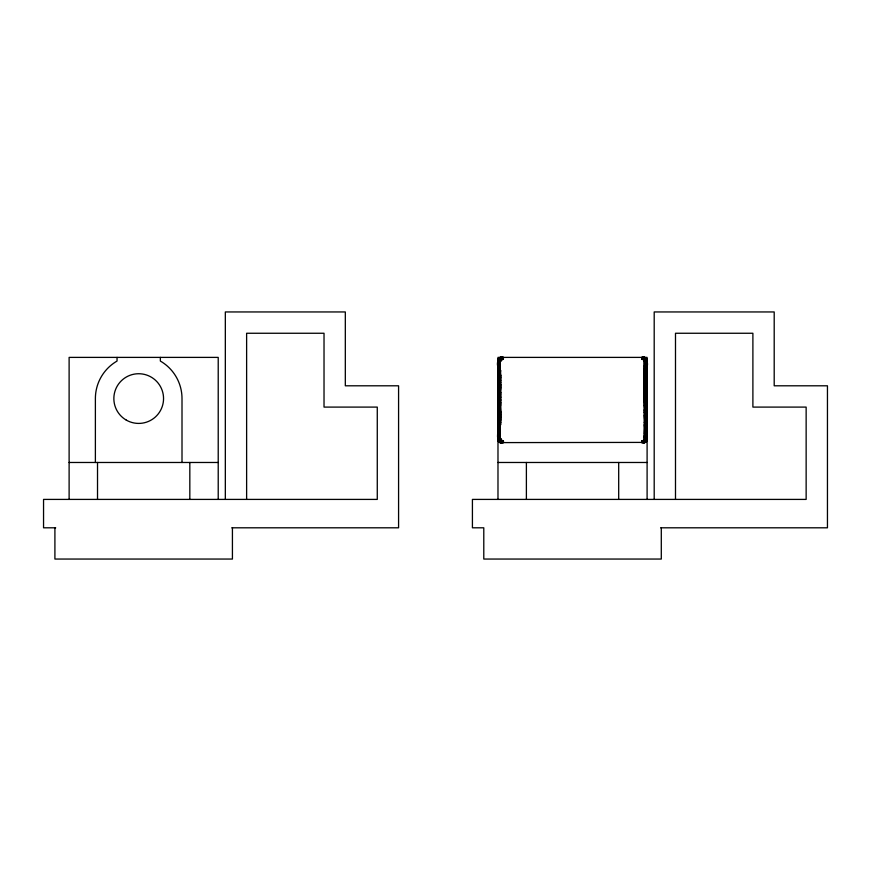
<?xml version="1.0" encoding="UTF-8"?>
<svg xmlns="http://www.w3.org/2000/svg" width="871" height="871" viewBox="0 0 871 871"><rect width="100%" height="100%" fill="white"/><g stroke="black" fill="none" stroke-linecap="round" stroke-linejoin="round"><path stroke-width="1.31" d="M642.33 357.393L644.986 358.602C649.94 362.096 644.649 355.716 641.927 357.981L641.655 358.983L642.624 359.179L642.961 358.014L641.655 357.469L645.672 357.774L646.826 359.026L647.099 361.334L646.718 358.819L644.17 357.393L646.522 358.525L647.099 360.932L646.826 359.026M498.364 441.183C495.403 436.284 502.611 445.506 499.214 442.054C496.971 437.373 497.842 442.207 500.825 442.599L645.291 442.403L646.391 440.987L646.718 438.516L646.728 361.705L646.108 358.166L641.655 357.676L643.299 357.404M646.718 358.819L644.986 361.421L644.257 370.567L644.257 402.554L646.522 421.727L647.022 437.797L645.28 438.81L644.671 441.249C645.955 443.905 649.57 436.229 645.291 442.403L647.099 439.332L645.814 442.011L643.495 442.599L646.086 441.401L647.099 437.471L646.26 441.771L641.655 442.533L645.672 442.218L647.099 439.713L644.257 442.599A2.842 2.842 0 0 0 647.001 440.497L644.671 442.566L646.87 440.868M497.983 432.974C496.633 436.523 498.19 444.439 503.427 441.989L500.139 442.359L500.825 442.599C494.652 435.478 500.019 445.93 503.427 441.543L500.085 438.57L499.812 434.498L499.812 366.005L500.085 361.367L503.427 357.393L499.214 357.894L498.223 361.378L498.364 438.015L499.421 441.499L501.173 442.599L499.094 441.401L498.081 437.721L497.983 414.444M501.554 440.28C499.083 441.477 496.143 437.536 499.693 439.942L500.825 438.614L498.299 440.857L500.847 441.641L501.979 440.584C497.319 442.468 497.33 436.73 498.103 433.78L498.103 366.724C495.708 363.425 500.052 352.766 503.427 358.983C501.794 360.594 496.514 362.772 498.735 358.319C502.48 356.174 496.829 358.721 497.983 360.953C497.646 371.362 498.887 381.683 500.194 391.983L500.825 392.407L500.194 395.129L500.825 397.437L500.194 398.537L500.825 399.963L500.194 401.945L500.825 402.489L500.194 405.342L500.825 414.999L498.016 414.966L498.419 429.991L498.822 434.248L500.194 434.553L500.085 438.57L498.125 440.584L499.519 442.261L503.427 442.326L500.139 442.359M502.752 357.393L503.427 357.469L499.29 358.471L498.06 362.194L498.234 380.017L500.194 398.537L498.016 398.58L497.983 402.402M497.994 438.821L498.016 433.627L498.822 434.248M501.587 357.393L498.778 358.319L497.983 360.659L498.854 358.329L501.729 357.393C497.591 357.121 501.979 359.19 503.427 358.003C498.593 357.273 497.254 362.543 498.419 366.441L498.168 438.723L499.007 441.935M500.553 357.654L502.121 357.393L500.172 358.362L497.983 362.532L499.268 357.981L502.121 357.709L503.427 358.449L502.948 358.994C500.825 354.04 495.283 363.131 499.867 360.953L500.879 360.899M499.094 441.401L503.427 442.533L503.427 441.009L502.458 440.813C499.072 443.034 494.739 436.371 500.825 442.599A2.842 2.842 0 0 1 498.081 440.497L497.983 439.757M647.099 437.471L647.099 439.332M643.495 442.599L645.324 442.283L643.353 442.599L646.761 440.497L647.022 439.245L646.26 421.804L644.257 405.08M645.28 357.589C645.269 355.989 648.002 363.991 647.022 360.975C645.444 356.021 647.872 359.723 644.257 361.378L644.257 438.668L643.473 440.356L641.655 441.009L641.655 441.989L642.961 442.566L645.531 441.88L647.088 439.049L646.424 440.682L644.257 415.064M500.825 412.527L499.812 408.728L498.016 386.18L500.825 384.938L500.194 382.663L500.825 380.039L498.822 379.81L497.983 380.758L498.103 408.499L500.194 408.739L498.419 392.113L497.983 376.087L498.103 374.236L500.194 373.605L500.825 370.513L498.016 371.471L500.194 395.129L498.016 395.292L500.825 424.7L500.825 375.238L499.333 361.28L500.248 359.309L502.905 357.415L499.867 360.953L500.194 434.553L497.983 404.819M498.256 440.966L499.41 438.451L499.453 366.07L500.194 365.962M647.099 414.509L644.649 415.445L646.794 439.376L646.195 441.434L644.105 442.566L645.531 441.88L645.759 439.746L644.986 438.625L644.986 361.421L641.655 358.449C646.99 354.453 646.979 362.989 645.77 366.092L645.672 438.505L644.834 440.682L641.655 441.989L645.324 442.283M498.016 405.178L499.453 434.433M647.088 362.26L646.249 360.256L644.235 360.942L644.649 434.607C642.232 437.296 647.817 440.889 644.105 442.566M500.825 422.304L498.016 421.368L498.081 437.721L499.78 438.832L500.694 442.011L503.427 442.533L500.847 441.641L500.4 438.897L498.212 438.157M642.09 357.404L644.42 358.591L644.682 361.095C648.677 360.866 648.427 368.683 644.257 365.929M647.099 421.575L646.522 401.912L644.649 385.733L647.022 386.136L647.099 409.708L647.022 411.765L644.257 412.582M644.257 361.378L644.986 361.421L647.022 386.136L645.868 361.28C646.935 358.874 642.036 355.999 645.955 358.101M497.994 360.942L498.778 358.319L503.144 357.687M498.56 441.477L498.386 440.759M646.522 358.525L645.781 359.658L643.527 359.712M647.099 360.235L647.001 359.494A2.842 2.842 0 0 0 644.257 357.393C649.309 363.022 646.805 358.057 643.723 358.623L643.103 359.407C647.98 357.556 647.589 363.37 646.522 366.364L646.26 438.32L645.607 441.684L641.655 442.533L644.91 441.63L646.718 438.069L647.088 361.171M498.364 361.487C497.461 359.712 500.977 357.154 500.444 357.6L499.17 358.417C495.806 367.344 499.91 378.188 500.825 387.41L500.194 391.983L498.016 392.244M498.125 439.539L498.822 438.265L499.235 359.756L498.168 359.298M499.573 358.602L499.497 360.768M500.825 361.323L499.791 359.375L502.905 357.415M498.016 361.062L498.005 362.129M500.531 442.577L499.802 442.326L498.822 438.265L499.333 361.28L500.194 370.654M497.983 412.059L498.103 408.499M647.022 437.797L646.467 439.877M500.825 438.614L499.41 438.451L499.812 434.498L498.016 411.722M644.986 361.421L646.26 361.726L646.26 438.32C646.402 444.156 642.548 436.85 645.422 434.52L645.422 366.027C643.168 362.271 650.463 359.222 644.257 357.393M646.336 438.995C644.66 439.572 648.078 439.866 647.077 437.873M502.458 440.813L502.121 441.978L500.858 442.512L503.427 442.533M502.001 359.32C499.965 359.364 497.287 358.319 498.081 359.494L500.825 357.393L498.364 358.819M498.016 439.311L497.983 438.222M497.994 360.071L498.626 358.743M644.878 439.953L642.177 442.577L643.821 441.695L644.616 438.799L645.28 438.81M498.909 359.483L499.453 370.752L500.825 377.633L500.194 379.614L498.822 366.255L499.453 366.07M499.225 358.994L498.56 361.585M644.649 405.353L647.099 404.884M644.986 358.602L645.117 358.046C646.042 359.952 642.809 360.616 645.498 358.112C642.765 356.468 640.239 358.896 644.584 358.863L645.672 361.541L645.77 366.092M646.718 438.069C647.403 442.762 643.288 438.799 641.927 442.305M647.022 439.942L646.554 441.423M646.391 440.987L647.099 439.713L646.402 441.466L645.335 440.987M500.194 422.01L500.825 419.898L498.103 395.26L498.016 389.206L500.194 388.847L498.419 374.007L498.419 366.441M502.425 442.141L501.173 441.107L500.956 439.507L498.168 438.723M642.188 358.144L643.723 358.623L644.126 360.496L646.315 360.79L647.099 361.77M498.125 359.799L498.256 361.879M642.33 442.599L645.106 440.857L646.075 438.853L644.257 424.765M500.694 442.011L501.173 441.107M646.424 439.441L645.705 440.9L645.89 439.409M500.825 375.238L500.194 376.599L498.016 377.274L500.194 401.945L498.016 401.879M645.781 359.658L646.957 360.463L646.358 361.465M498.55 359.255L498.952 358.351M503.427 441.543L500.455 442.49L501.587 442.599M641.655 358.983L644.551 357.6M499.791 359.375L499.736 360.126M500.814 439.975L499.148 440.966L499.954 441.107C503.242 438.472 497.668 441.608 499.845 442.207M644.257 394.977L647.099 395.173M498.778 359.385L498.136 361.792M500.063 360.344L501.282 360.028L500.662 358.58L499.246 358.71L500.977 357.437L500.324 357.513M647.022 433.758L645.041 434.575L644.257 434.117L644.649 426.289L647.022 425.592L644.649 398.537L647.022 398.58L646.903 395.249L644.649 373.594L647.022 374.29L647.099 376.141L647.022 377.208L644.649 376.588L647.022 401.89L644.649 401.945L647.022 429.708L644.649 430.481L645.041 434.575M645.084 442.141L643.702 442.457L641.655 441.543L642.134 440.998L644.769 442.522M643.495 357.393L644.224 357.491L642.961 358.014L645.716 357.894M499.301 440.334L498.658 440.976M500.825 382.478L497.983 383.12M497.983 360.235L500.825 357.393A2.842 2.842 0 0 0 498.081 359.494M643.081 440.672L644.507 439.365M644.91 441.63L645.694 441.205M646.13 358.863L644.268 360.017M500.509 360.921L501.032 360.452L500.161 358.623M644.257 422.37L647.022 421.433L644.649 395.129M503.024 358.123L499.562 359.222L498.996 361.138M642.058 441.869L644.921 441.368L645.128 439.343M645.433 357.698L641.927 357.981M644.257 442.599L647.001 440.497M501.01 440.78L500.422 442.141M503.427 441.009L501.358 441.379M643.909 358.896L644.388 357.981M498.103 405.2L500.825 405.015M500.128 357.905L502.121 357.437M642.624 359.179L643.19 358.972M644.529 442.348L643.353 442.599M500.194 395.129L500.825 394.922M642.069 357.6L642.722 357.404M503.013 442.392L502.121 442.599M500.988 359.788L501.326 358.896M643.473 440.356L644.518 440.486M644.257 438.668L645.672 438.505M502.611 357.513L500.879 357.752M642.471 442.479L644.202 442.25M642.961 358.721L643.723 358.623M501.38 357.535L502.349 357.469M646.26 361.726L647.022 374.29L646.739 366.495M500.847 441.641L501.576 441.608M502.992 442.588L502.36 442.588M69.114 462.479L218.218 462.479M497.983 462.479L647.099 462.479M55.69 527.804L43.55 527.804L43.55 499.41L377.274 499.41L377.274 407.095L324.023 407.095L324.023 333.255L246.624 333.255L246.624 499.41M231.784 527.804L398.58 527.804L398.58 385.799L345.319 385.799L345.319 311.949L225.328 311.949L225.328 499.41M660.654 527.804L827.45 527.804L827.45 385.799L774.199 385.799L774.199 311.949L654.197 311.949L654.197 499.41M499.606 358.362L500.172 358.362M503.427 358.449L502.458 359.102L501.609 358.449M641.655 441.543L642.624 440.9L643.821 441.695M641.655 357.469L643.723 357.469M500.194 412.103L498.103 411.787M644.257 382.532L647.099 383.175M644.257 370.567L647.022 371.394M643.996 357.404L644.79 357.513M643.506 358.384L644.42 358.591M647.022 389.163L644.649 388.847L647.022 415.01M646.434 358.819L644.845 357.741M499.976 442.098L498.506 441.064M647.022 380.159L644.649 379.604L647.022 405.189M498.016 418.178L500.194 418.744L500.825 417.459L498.103 392.2M498.103 433.78L498.016 429.599L500.194 430.437L498.234 408.543M502.894 441.847L501.892 441.031M499.192 360.594L498.495 360.017M645.64 357.992L646.151 358.656M644.649 370.643L647.022 395.271M500.194 382.663L498.822 370.915M644.649 382.652L647.022 408.488L644.649 408.739L644.257 410.099L646.739 434.041M646.26 434.291L644.649 418.755L647.022 418.232L646.903 415.086L644.649 391.983L647.022 392.211L645.041 365.972M500.194 405.342L498.103 383.098M498.822 438.265L498.234 429.871M646.26 370.915L646.903 380.061M644.649 434.607L644.986 438.625M644.649 365.94L646.903 389.108M499.41 438.451L498.103 418.276M646.26 366.245L647.022 383.131M498.103 401.89L500.194 426.257L498.016 425.505L498.103 429.741M675.493 499.41L675.493 333.255L752.892 333.255L752.892 407.095L806.143 407.095L806.143 499.41L472.42 499.41L472.42 527.804L483.786 527.804L483.786 559.051L661.296 559.051L661.296 527.804M647.099 499.41L647.099 357.393L497.983 357.393L497.983 499.41M618.693 462.479L618.693 499.41M526.389 462.479L526.389 499.41M232.426 527.804L232.426 559.051L54.906 559.051L54.906 527.804M218.218 499.41L218.218 357.393L69.114 357.393L69.114 499.41M189.824 462.479L189.824 499.41M182.006 462.479L182.006 398.58A43.31 43.31 0 0 0 160.351 361.062L160.351 357.393M117.041 357.393L117.041 361.062A43.31 43.31 0 0 0 95.385 398.58L95.385 462.479M97.519 462.479L97.519 499.41M642.961 442.566L643.702 442.457L642.961 442.566M126.273 420.094A24.856 24.856 0 0 0 163.552 398.58A24.856 24.856 0 0 0 126.273 377.056A24.856 24.856 0 0 0 126.273 420.094"/></g></svg>
